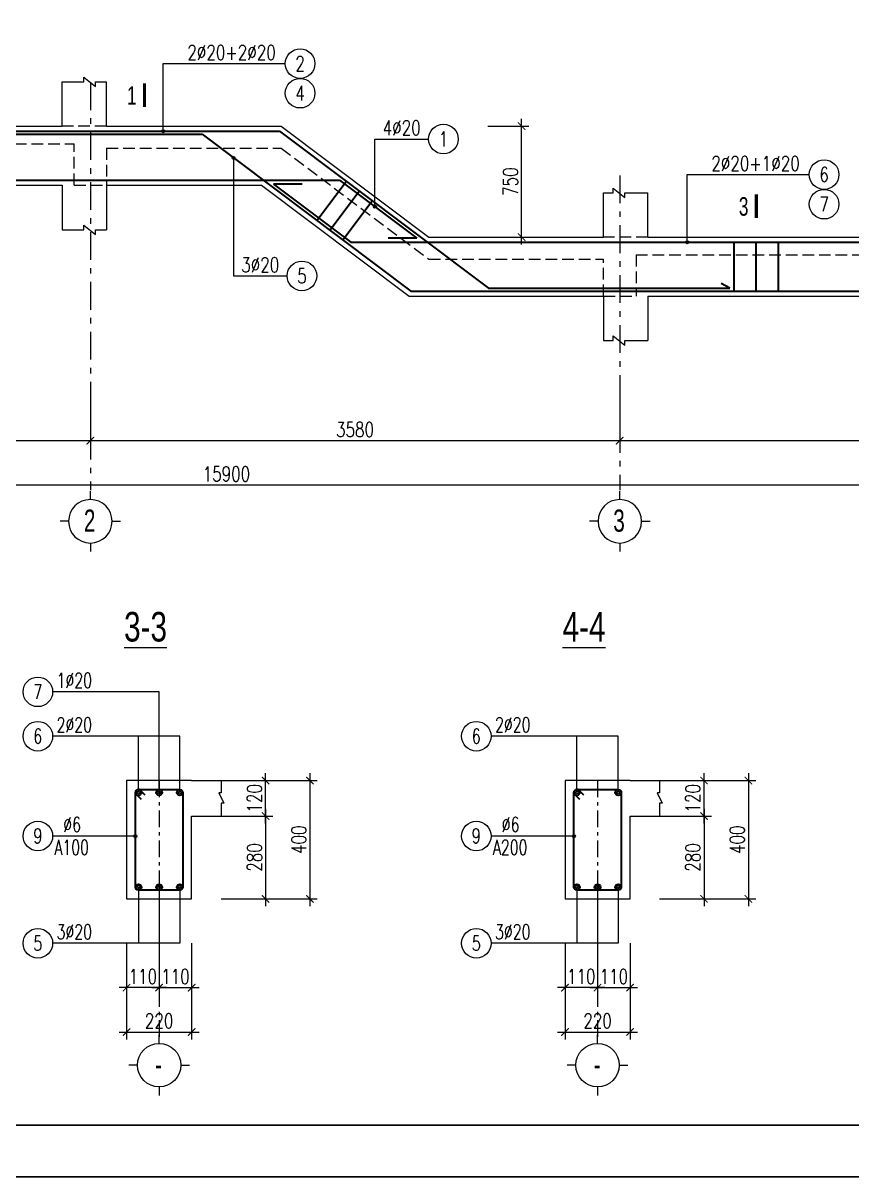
# Model space of a CAD drawing. Extents: x -2098986 to 943, y -1296280 to 73591.
# Drawn here: x -1778077 to -1766867, y -1214460 to -1198857 of the extents above; entities that cross this region are included whole.
import ezdxf
from ezdxf.enums import TextEntityAlignment as Align

# ---------------------------------------------------------------- set-up
doc = ezdxf.new("R2010")
doc.units = 0
doc.header["$LTSCALE"] = 150
doc.header["$PDMODE"] = 35
doc.linetypes.add('_An', pattern=[5, 3.5, -1.5])
doc.linetypes.add('_Tim', pattern=[9, 5, -1.5, 1, -1.5])
doc.layers.get('Defpoints').update_dxf_attribs({"lineweight": 18})
for name, color, linetype, lineweight in [('05.Text', 253, 'Continuous', 18), ('11.Khung bo', 32, 'Continuous', 50), ('12.Khung', 36, 'Continuous', 25), ('LS-DIM', 251, 'Continuous', 13), ('LS-TEXT', 60, 'Continuous', 20), ('LS-THAY', 7, 'Continuous', 20), ('LS-THEP', 3, 'Continuous', 35), ('LS-TRUC', 108, '_Tim', 9)]:
    doc.layers.add(name, color=color, linetype=linetype, lineweight=lineweight)
doc.layers.add('DIM', color=1, linetype='Continuous')
doc.layers.add('Tpl_Bound', color=1, linetype='Continuous', plot=False)
doc.styles.add('dim', font='vnsimli.shx', dxfattribs={"width": 0.75})
doc.styles.add('KCVN-LEADER', font='vnromadi.shx', dxfattribs={"width": 0.7, "height": 4})
doc.styles.add('LS.TEXT', font='vnromadi.shx', dxfattribs={"width": 0.7, "height": 4})
doc.styles.add('romans.shx', font='romans.shx', dxfattribs={"width": 0.75, "bigfont": 'vns.shx'})
doc.styles.add('vnsimpli', font='vnsimli.shx', dxfattribs={"width": 0.75})
doc.dimstyles.new('D25', dxfattribs={"dimscale": 0, "dimtxt": 200, "dimasz": 100, "dimexe": 100, "dimexo": 0, "dimgap": 50, "dimtad": 1, "dimdec": 0, "dimlfac": 0.25, "dimdsep": 46, "dimtxsty": 'vnsimpli', "dimblk1": 'ARCHTICK', "dimblk2": 'ARCHTICK', "dimsah": 1, "dimcen": 0, "dimdle": 100, "dimclrd": 256, "dimclre": 256, "dimclrt": 60, "dimadec": 0, "dimazin": 0, "dimtfac": 0.004, "dimtdec": 0, "dimtix": 1, "dimtmove": 2, "dimatfit": 3, "dimldrblk": 'ARCHTICK', "dimfxl": 1, "dimtolj": 1, "dimarcsym": 0})
doc.dimstyles.new('D50', dxfattribs={"dimtxt": 200, "dimasz": 100, "dimexe": 100, "dimexo": 0, "dimgap": 50, "dimtad": 1, "dimdec": 0, "dimlfac": 0.5, "dimzin": 0, "dimdsep": 46, "dimtxsty": 'vnsimpli', "dimblk1": 'ARCHTICK', "dimblk2": 'ARCHTICK', "dimsah": 1, "dimcen": 0, "dimdle": 100, "dimclrd": 256, "dimclre": 256, "dimclrt": 60, "dimadec": 0, "dimazin": 0, "dimtfac": 0.02, "dimtdec": 0, "dimtix": 1, "dimtmove": 2, "dimatfit": 3, "dimldrblk": 'ARCHTICK', "dimfxl": 100, "dimtolj": 1, "dimtzin": 0, "dimarcsym": 0})
doc.dimstyles.new('Ghi Chu', dxfattribs={"dimscale": 40, "dimtxt": 2.2, "dimasz": 1, "dimexe": 0.8, "dimexo": 0, "dimgap": 1, "dimtad": 1, "dimdec": 0, "dimzin": 0, "dimdsep": 46, "dimtxsty": 'dim', "dimblk1": 'ARCHTICK', "dimblk2": 'ARCHTICK', "dimsah": 1, "dimcen": -0.2, "dimdle": 0.8, "dimclrd": 256, "dimclre": 256, "dimclrt": 60, "dimadec": 0, "dimazin": 0, "dimtfac": 1, "dimtdec": 0, "dimtmove": 0, "dimatfit": 3, "dimldrblk": 'ARCHTICK', "dimfxl": 1, "dimtolj": 1, "dimtzin": 0, "dimarcsym": 0})
doc.dimstyles.new('LS.GHI CHU', dxfattribs={"dimtxt": 200, "dimasz": 120, "dimexe": 120, "dimexo": 120, "dimgap": 80, "dimtad": 1, "dimdec": 0, "dimzin": 0, "dimdsep": 46, "dimtxsty": 'romans.shx', "dimblk": 'ARCHTICK', "dimcen": 0.09, "dimdle": 120, "dimclrd": 256, "dimclre": 8, "dimclrt": 7, "dimadec": 0, "dimazin": 0, "dimtfac": 1, "dimtdec": 0, "dimtofl": 0, "dimtmove": 0, "dimatfit": 3, "dimldrblk": 'ARCHTICK', "dimfxl": 1, "dimtolj": 1, "dimtzin": 0, "dimarcsym": 0})

# ---------------------------------------------------------------- blocks, each defined once
blk = doc.blocks.new('_ArchTick')
at = {"layer": 'DIM', "color": 0, "const_width": 0.15}
blk.add_lwpolyline([(-0.5, -0.5), (0.5, 0.5)], dxfattribs=at)
blk = doc.blocks.new('*D1600')
at = {"layer": 'Defpoints', "color": 0, "transparency": 16777216}
for p in [(-1791227, -1203904), (-1759427, -1203904), (-1791227, -1205104)]:
    blk.add_point(p, dxfattribs=at)
at = {"layer": 'LS-DIM', "lineweight": -2, "transparency": 16777216}
for p, q in [((-1791227, -1203904), (-1791227, -1205204)), ((-1759427, -1203904), (-1759427, -1205204)), ((-1759327, -1205104), (-1791327, -1205104))]:
    blk.add_line(p, q, dxfattribs=at)
at = {"layer": 'LS-DIM', "lineweight": -2, "transparency": 16777216, "xscale": 100, "yscale": 100, "zscale": 100, "rotation": 180}
blk.add_blockref('_ArchTick', (-1791227, -1205104), dxfattribs=at)
at = {"layer": 'LS-DIM', "lineweight": -2, "transparency": 16777216, "xscale": 100, "yscale": 100, "zscale": 100}
blk.add_blockref('_ArchTick', (-1759427, -1205104), dxfattribs=at)
at = {"layer": 'LS-DIM', "color": 60, "transparency": 16777216, "insert": (-1775327, -1204954), "char_height": 200, "attachment_point": 5, "style": 'vnsimpli'}
blk.add_mtext('\\A1;15900', dxfattribs=at)
blk = doc.blocks.new('*D1601')
at = {"layer": 'Defpoints', "color": 0, "transparency": 16777216}
for p in [(-1777167, -1203904), (-1770007, -1203904), (-1777167, -1204504)]:
    blk.add_point(p, dxfattribs=at)
at = {"layer": 'LS-DIM', "lineweight": -2, "transparency": 16777216}
for p, q in [((-1777167, -1203904), (-1777167, -1204604)), ((-1770007, -1203904), (-1770007, -1204604)), ((-1769907, -1204504), (-1777267, -1204504))]:
    blk.add_line(p, q, dxfattribs=at)
at = {"layer": 'LS-DIM', "lineweight": -2, "transparency": 16777216, "xscale": 100, "yscale": 100, "zscale": 100, "rotation": 180}
blk.add_blockref('_ArchTick', (-1777167, -1204504), dxfattribs=at)
at = {"layer": 'LS-DIM', "lineweight": -2, "transparency": 16777216, "xscale": 100, "yscale": 100, "zscale": 100}
blk.add_blockref('_ArchTick', (-1770007, -1204504), dxfattribs=at)
at = {"layer": 'LS-DIM', "color": 60, "transparency": 16777216, "insert": (-1773587, -1204354), "char_height": 200, "attachment_point": 5, "style": 'vnsimpli'}
blk.add_mtext('\\A1;3580', dxfattribs=at)
blk = doc.blocks.new('*D1602')
at = {"layer": 'Defpoints', "color": 0, "transparency": 16777216}
for p in [(-1789207, -1203904), (-1777167, -1203904), (-1789207, -1204504)]:
    blk.add_point(p, dxfattribs=at)
at = {"layer": 'LS-DIM', "lineweight": -2, "transparency": 16777216}
for p, q in [((-1789207, -1203904), (-1789207, -1204604)), ((-1777167, -1203904), (-1777167, -1204604)), ((-1777067, -1204504), (-1789307, -1204504))]:
    blk.add_line(p, q, dxfattribs=at)
at = {"layer": 'LS-DIM', "lineweight": -2, "transparency": 16777216, "xscale": 100, "yscale": 100, "zscale": 100, "rotation": 180}
blk.add_blockref('_ArchTick', (-1789207, -1204504), dxfattribs=at)
at = {"layer": 'LS-DIM', "lineweight": -2, "transparency": 16777216, "xscale": 100, "yscale": 100, "zscale": 100}
blk.add_blockref('_ArchTick', (-1777167, -1204504), dxfattribs=at)
at = {"layer": 'LS-DIM', "color": 60, "transparency": 16777216, "insert": (-1783187, -1204354), "char_height": 200, "attachment_point": 5, "style": 'vnsimpli'}
blk.add_mtext('\\A1;6020', dxfattribs=at)
blk = doc.blocks.new('*D1604')
at = {"layer": 'Defpoints', "color": 0, "transparency": 16777216}
for p in [(-1770007, -1203904), (-1759647, -1203904), (-1770007, -1204504)]:
    blk.add_point(p, dxfattribs=at)
at = {"layer": 'LS-DIM', "lineweight": -2, "transparency": 16777216}
for p, q in [((-1770007, -1203904), (-1770007, -1204604)), ((-1759647, -1203904), (-1759647, -1204604)), ((-1759547, -1204504), (-1770107, -1204504))]:
    blk.add_line(p, q, dxfattribs=at)
at = {"layer": 'LS-DIM', "lineweight": -2, "transparency": 16777216, "xscale": 100, "yscale": 100, "zscale": 100, "rotation": 180}
blk.add_blockref('_ArchTick', (-1770007, -1204504), dxfattribs=at)
at = {"layer": 'LS-DIM', "lineweight": -2, "transparency": 16777216, "xscale": 100, "yscale": 100, "zscale": 100}
blk.add_blockref('_ArchTick', (-1759647, -1204504), dxfattribs=at)
at = {"layer": 'LS-DIM', "color": 60, "transparency": 16777216, "insert": (-1764827, -1204354), "char_height": 200, "attachment_point": 5, "style": 'vnsimpli'}
blk.add_mtext('\\A1;5180', dxfattribs=at)
blk = doc.blocks.new('A$C0F04115F')
at = {"layer": 'LS-THAY'}
for p, q in [((-380, 380), (-380, 530)), ((-760, 0), (-910, 0)), ((0, 0), (150, 0)), ((-380, -380), (-380, -530))]:
    blk.add_line(p, q, dxfattribs=at)
blk.add_circle((-380, 0), 380, dxfattribs=at)
blk = doc.blocks.new('*D1599')
at = {"layer": 'Defpoints', "color": 0, "transparency": 16777216}
for p in [(-1771792, -1200250), (-1771335, -1200250), (-1771792, -1201751)]:
    blk.add_point(p, dxfattribs=at)
at = {"layer": 'LS-DIM', "lineweight": -2, "transparency": 16777216}
for p, q in [((-1771792, -1200250), (-1771235, -1200250)), ((-1771335, -1201851), (-1771335, -1200150)), ((-1771792, -1201751), (-1771235, -1201751))]:
    blk.add_line(p, q, dxfattribs=at)
at = {"layer": 'LS-DIM', "lineweight": -2, "transparency": 16777216, "xscale": 100, "yscale": 100, "zscale": 100}
for p, rotation in [((-1771335, -1200250), 90), ((-1771335, -1201751), 270)]:
    blk.add_blockref('_ArchTick', p, dxfattribs=dict(at, rotation=rotation))
at = {"layer": 'LS-DIM', "color": 60, "transparency": 16777216, "insert": (-1771485, -1201001), "char_height": 200, "attachment_point": 5, "rotation": 90, "style": 'vnsimpli'}
blk.add_mtext('\\A1;750', dxfattribs=at)
blk = doc.blocks.new('moc1')
at = {"layer": 'LS-THEP'}
for p, q in [((-25, 0), (-25, -10.4)), ((10.4, 25), (0, 25)), ((57.9, -22.5), (10.4, 25)), ((-25, -10.4), (22.5, -57.9))]:
    blk.add_line(p, q, dxfattribs=at)
blk.add_arc((0, 0), 25, 90, 180, dxfattribs=at)
blk = doc.blocks.new('cotthep')
at = {"layer": 'LS-THAY'}
blk.add_circle((-250, 0), 250, dxfattribs=at)
at = {"layer": 'LS-TEXT', "style": 'vnsimpli', "width": 0.75}
for tag, p in [('24`25', (446, 69)), ('10', (-250, -123)), ('A200', (440, -316))]:
    blk.add_attdef(tag, text='', height=250, dxfattribs=at).set_placement(p, align=Align.CENTER)
blk = doc.blocks.new('*D1651')
at = {"layer": 'Defpoints', "color": 0, "transparency": 16777216}
for p in [(-1776677, -1211300), (-1775797, -1211300), (-1775797, -1212500)]:
    blk.add_point(p, dxfattribs=at)
at = {"layer": 'LS-DIM', "lineweight": -2, "transparency": 16777216}
for p, q in [((-1776677, -1211300), (-1776677, -1212600)), ((-1775797, -1211300), (-1775797, -1212600)), ((-1776777, -1212500), (-1775697, -1212500))]:
    blk.add_line(p, q, dxfattribs=at)
at = {"layer": 'LS-DIM', "lineweight": -2, "transparency": 16777216, "xscale": 100, "yscale": 100, "zscale": 100, "rotation": 180}
blk.add_blockref('_ArchTick', (-1776677, -1212500), dxfattribs=at)
at = {"layer": 'LS-DIM', "lineweight": -2, "transparency": 16777216, "xscale": 100, "yscale": 100, "zscale": 100}
blk.add_blockref('_ArchTick', (-1775797, -1212500), dxfattribs=at)
at = {"layer": 'LS-DIM', "color": 60, "transparency": 16777216, "insert": (-1776237, -1212350), "char_height": 200, "attachment_point": 5, "style": 'vnsimpli'}
blk.add_mtext('\\A1;220', dxfattribs=at)
blk = doc.blocks.new('*D1652')
at = {"layer": 'Defpoints', "color": 0, "transparency": 16777216}
for p in [(-1775397, -1209580), (-1775397, -1210700), (-1774797, -1210700)]:
    blk.add_point(p, dxfattribs=at)
at = {"layer": 'LS-DIM', "lineweight": -2, "transparency": 16777216}
for p, q in [((-1774797, -1209480), (-1774797, -1210800)), ((-1775397, -1209580), (-1774697, -1209580)), ((-1775397, -1210700), (-1774697, -1210700))]:
    blk.add_line(p, q, dxfattribs=at)
at = {"layer": 'LS-DIM', "lineweight": -2, "transparency": 16777216, "xscale": 100, "yscale": 100, "zscale": 100}
for p, rotation in [((-1774797, -1209580), 90), ((-1774797, -1210700), 270)]:
    blk.add_blockref('_ArchTick', p, dxfattribs=dict(at, rotation=rotation))
at = {"layer": 'LS-DIM', "color": 60, "transparency": 16777216, "insert": (-1774947, -1210140), "char_height": 200, "attachment_point": 5, "rotation": 90, "style": 'vnsimpli'}
blk.add_mtext('\\A1;280', dxfattribs=at)
blk = doc.blocks.new('*D1630')
at = {"layer": 'Defpoints', "color": 0, "transparency": 16777216}
for p in [(-1776237, -1211300), (-1775797, -1211300), (-1775797, -1211900)]:
    blk.add_point(p, dxfattribs=at)
at = {"layer": 'LS-DIM', "lineweight": -2, "transparency": 16777216}
for p, q in [((-1776237, -1211300), (-1776237, -1212000)), ((-1775797, -1211300), (-1775797, -1212000)), ((-1776337, -1211900), (-1775697, -1211900))]:
    blk.add_line(p, q, dxfattribs=at)
at = {"layer": 'LS-DIM', "lineweight": -2, "transparency": 16777216, "xscale": 100, "yscale": 100, "zscale": 100, "rotation": 180}
blk.add_blockref('_ArchTick', (-1776237, -1211900), dxfattribs=at)
at = {"layer": 'LS-DIM', "lineweight": -2, "transparency": 16777216, "xscale": 100, "yscale": 100, "zscale": 100}
blk.add_blockref('_ArchTick', (-1775797, -1211900), dxfattribs=at)
at = {"layer": 'LS-DIM', "color": 60, "transparency": 16777216, "insert": (-1776017, -1211750), "char_height": 200, "attachment_point": 5, "style": 'vnsimpli'}
blk.add_mtext('\\A1;110', dxfattribs=at)
blk = doc.blocks.new('*D1631')
at = {"layer": 'Defpoints', "color": 0, "transparency": 16777216}
for p in [(-1776677, -1211300), (-1776237, -1211300), (-1776677, -1211900)]:
    blk.add_point(p, dxfattribs=at)
at = {"layer": 'LS-DIM', "lineweight": -2, "transparency": 16777216}
for p, q in [((-1776677, -1211300), (-1776677, -1212000)), ((-1776237, -1211300), (-1776237, -1212000)), ((-1776137, -1211900), (-1776777, -1211900))]:
    blk.add_line(p, q, dxfattribs=at)
at = {"layer": 'LS-DIM', "lineweight": -2, "transparency": 16777216, "xscale": 100, "yscale": 100, "zscale": 100, "rotation": 180}
blk.add_blockref('_ArchTick', (-1776677, -1211900), dxfattribs=at)
at = {"layer": 'LS-DIM', "lineweight": -2, "transparency": 16777216, "xscale": 100, "yscale": 100, "zscale": 100}
blk.add_blockref('_ArchTick', (-1776237, -1211900), dxfattribs=at)
at = {"layer": 'LS-DIM', "color": 60, "transparency": 16777216, "insert": (-1776457, -1211750), "char_height": 200, "attachment_point": 5, "style": 'vnsimpli'}
blk.add_mtext('\\A1;110', dxfattribs=at)
blk = doc.blocks.new('*D1632')
at = {"layer": 'Defpoints', "color": 0, "transparency": 16777216}
for p in [(-1775397, -1209100), (-1774797, -1209100), (-1775397, -1209580)]:
    blk.add_point(p, dxfattribs=at)
at = {"layer": 'LS-DIM', "lineweight": -2, "transparency": 16777216}
for p, q in [((-1774797, -1209680), (-1774797, -1209000)), ((-1775397, -1209100), (-1774697, -1209100)), ((-1775397, -1209580), (-1774697, -1209580))]:
    blk.add_line(p, q, dxfattribs=at)
at = {"layer": 'LS-DIM', "lineweight": -2, "transparency": 16777216, "xscale": 100, "yscale": 100, "zscale": 100}
for p, rotation in [((-1774797, -1209100), 90), ((-1774797, -1209580), 270)]:
    blk.add_blockref('_ArchTick', p, dxfattribs=dict(at, rotation=rotation))
at = {"layer": 'LS-DIM', "color": 60, "transparency": 16777216, "insert": (-1774947, -1209340), "char_height": 200, "attachment_point": 5, "rotation": 90, "style": 'vnsimpli'}
blk.add_mtext('\\A1;120', dxfattribs=at)
blk = doc.blocks.new('*D1633')
at = {"layer": 'Defpoints', "color": 0, "transparency": 16777216}
for p in [(-1775397, -1209100), (-1775397, -1210700), (-1774197, -1210700)]:
    blk.add_point(p, dxfattribs=at)
at = {"layer": 'LS-DIM', "lineweight": -2, "transparency": 16777216}
for p, q in [((-1774197, -1209000), (-1774197, -1210800)), ((-1775397, -1209100), (-1774097, -1209100)), ((-1775397, -1210700), (-1774097, -1210700))]:
    blk.add_line(p, q, dxfattribs=at)
at = {"layer": 'LS-DIM', "lineweight": -2, "transparency": 16777216, "xscale": 100, "yscale": 100, "zscale": 100}
for p, rotation in [((-1774197, -1209100), 90), ((-1774197, -1210700), 270)]:
    blk.add_blockref('_ArchTick', p, dxfattribs=dict(at, rotation=rotation))
at = {"layer": 'LS-DIM', "color": 60, "transparency": 16777216, "insert": (-1774347, -1209900), "char_height": 200, "attachment_point": 5, "rotation": 90, "style": 'vnsimpli'}
blk.add_mtext('\\A1;400', dxfattribs=at)
blk = doc.blocks.new('*D1634')
at = {"layer": 'Defpoints', "color": 0, "transparency": 16777216}
for p in [(-1770747, -1211300), (-1769867, -1211300), (-1769867, -1212500)]:
    blk.add_point(p, dxfattribs=at)
at = {"layer": 'LS-DIM', "lineweight": -2, "transparency": 16777216}
for p, q in [((-1770747, -1211300), (-1770747, -1212600)), ((-1769867, -1211300), (-1769867, -1212600)), ((-1770847, -1212500), (-1769767, -1212500))]:
    blk.add_line(p, q, dxfattribs=at)
at = {"layer": 'LS-DIM', "lineweight": -2, "transparency": 16777216, "xscale": 100, "yscale": 100, "zscale": 100, "rotation": 180}
blk.add_blockref('_ArchTick', (-1770747, -1212500), dxfattribs=at)
at = {"layer": 'LS-DIM', "lineweight": -2, "transparency": 16777216, "xscale": 100, "yscale": 100, "zscale": 100}
blk.add_blockref('_ArchTick', (-1769867, -1212500), dxfattribs=at)
at = {"layer": 'LS-DIM', "color": 60, "transparency": 16777216, "insert": (-1770307, -1212350), "char_height": 200, "attachment_point": 5, "style": 'vnsimpli'}
blk.add_mtext('\\A1;220', dxfattribs=at)
blk = doc.blocks.new('*D1635')
at = {"layer": 'Defpoints', "color": 0, "transparency": 16777216}
for p in [(-1769467, -1209580), (-1769467, -1210700), (-1768867, -1210700)]:
    blk.add_point(p, dxfattribs=at)
at = {"layer": 'LS-DIM', "lineweight": -2, "transparency": 16777216}
for p, q in [((-1768867, -1209480), (-1768867, -1210800)), ((-1769467, -1209580), (-1768767, -1209580)), ((-1769467, -1210700), (-1768767, -1210700))]:
    blk.add_line(p, q, dxfattribs=at)
at = {"layer": 'LS-DIM', "lineweight": -2, "transparency": 16777216, "xscale": 100, "yscale": 100, "zscale": 100}
for p, rotation in [((-1768867, -1209580), 90), ((-1768867, -1210700), 270)]:
    blk.add_blockref('_ArchTick', p, dxfattribs=dict(at, rotation=rotation))
at = {"layer": 'LS-DIM', "color": 60, "transparency": 16777216, "insert": (-1769017, -1210140), "char_height": 200, "attachment_point": 5, "rotation": 90, "style": 'vnsimpli'}
blk.add_mtext('\\A1;280', dxfattribs=at)
blk = doc.blocks.new('*D1636')
at = {"layer": 'Defpoints', "color": 0, "transparency": 16777216}
for p in [(-1770307, -1211300), (-1769867, -1211300), (-1769867, -1211900)]:
    blk.add_point(p, dxfattribs=at)
at = {"layer": 'LS-DIM', "lineweight": -2, "transparency": 16777216}
for p, q in [((-1770307, -1211300), (-1770307, -1212000)), ((-1769867, -1211300), (-1769867, -1212000)), ((-1770407, -1211900), (-1769767, -1211900))]:
    blk.add_line(p, q, dxfattribs=at)
at = {"layer": 'LS-DIM', "lineweight": -2, "transparency": 16777216, "xscale": 100, "yscale": 100, "zscale": 100, "rotation": 180}
blk.add_blockref('_ArchTick', (-1770307, -1211900), dxfattribs=at)
at = {"layer": 'LS-DIM', "lineweight": -2, "transparency": 16777216, "xscale": 100, "yscale": 100, "zscale": 100}
blk.add_blockref('_ArchTick', (-1769867, -1211900), dxfattribs=at)
at = {"layer": 'LS-DIM', "color": 60, "transparency": 16777216, "insert": (-1770087, -1211750), "char_height": 200, "attachment_point": 5, "style": 'vnsimpli'}
blk.add_mtext('\\A1;110', dxfattribs=at)
blk = doc.blocks.new('*D1637')
at = {"layer": 'Defpoints', "color": 0, "transparency": 16777216}
for p in [(-1770747, -1211300), (-1770307, -1211300), (-1770747, -1211900)]:
    blk.add_point(p, dxfattribs=at)
at = {"layer": 'LS-DIM', "lineweight": -2, "transparency": 16777216}
for p, q in [((-1770747, -1211300), (-1770747, -1212000)), ((-1770307, -1211300), (-1770307, -1212000)), ((-1770207, -1211900), (-1770847, -1211900))]:
    blk.add_line(p, q, dxfattribs=at)
at = {"layer": 'LS-DIM', "lineweight": -2, "transparency": 16777216, "xscale": 100, "yscale": 100, "zscale": 100, "rotation": 180}
blk.add_blockref('_ArchTick', (-1770747, -1211900), dxfattribs=at)
at = {"layer": 'LS-DIM', "lineweight": -2, "transparency": 16777216, "xscale": 100, "yscale": 100, "zscale": 100}
blk.add_blockref('_ArchTick', (-1770307, -1211900), dxfattribs=at)
at = {"layer": 'LS-DIM', "color": 60, "transparency": 16777216, "insert": (-1770527, -1211750), "char_height": 200, "attachment_point": 5, "style": 'vnsimpli'}
blk.add_mtext('\\A1;110', dxfattribs=at)
blk = doc.blocks.new('*D1638')
at = {"layer": 'Defpoints', "color": 0, "transparency": 16777216}
for p in [(-1769467, -1209100), (-1768867, -1209100), (-1769467, -1209580)]:
    blk.add_point(p, dxfattribs=at)
at = {"layer": 'LS-DIM', "lineweight": -2, "transparency": 16777216}
for p, q in [((-1768867, -1209680), (-1768867, -1209000)), ((-1769467, -1209100), (-1768767, -1209100)), ((-1769467, -1209580), (-1768767, -1209580))]:
    blk.add_line(p, q, dxfattribs=at)
at = {"layer": 'LS-DIM', "lineweight": -2, "transparency": 16777216, "xscale": 100, "yscale": 100, "zscale": 100}
for p, rotation in [((-1768867, -1209100), 90), ((-1768867, -1209580), 270)]:
    blk.add_blockref('_ArchTick', p, dxfattribs=dict(at, rotation=rotation))
at = {"layer": 'LS-DIM', "color": 60, "transparency": 16777216, "insert": (-1769017, -1209340), "char_height": 200, "attachment_point": 5, "rotation": 90, "style": 'vnsimpli'}
blk.add_mtext('\\A1;120', dxfattribs=at)
blk = doc.blocks.new('*D1629')
at = {"layer": 'Defpoints', "color": 0, "transparency": 16777216}
for p in [(-1769467, -1209100), (-1769467, -1210700), (-1768267, -1210700)]:
    blk.add_point(p, dxfattribs=at)
at = {"layer": 'LS-DIM', "lineweight": -2, "transparency": 16777216}
for p, q in [((-1768267, -1209000), (-1768267, -1210800)), ((-1769467, -1209100), (-1768167, -1209100)), ((-1769467, -1210700), (-1768167, -1210700))]:
    blk.add_line(p, q, dxfattribs=at)
at = {"layer": 'LS-DIM', "lineweight": -2, "transparency": 16777216, "xscale": 100, "yscale": 100, "zscale": 100}
for p, rotation in [((-1768267, -1209100), 90), ((-1768267, -1210700), 270)]:
    blk.add_blockref('_ArchTick', p, dxfattribs=dict(at, rotation=rotation))
at = {"layer": 'LS-DIM', "color": 60, "transparency": 16777216, "insert": (-1768417, -1209900), "char_height": 200, "attachment_point": 5, "rotation": 90, "style": 'vnsimpli'}
blk.add_mtext('\\A1;400', dxfattribs=at)
blk = doc.blocks.new('100')
at = {"layer": '11.Khung bo', "const_width": 26.7}
blk.add_lwpolyline([(1860913, -945240), (1860913, -916940), (1896063, -916940), (1896063, -945240)], close=True, dxfattribs=at)
blk.add_lwpolyline([(1860913, -945240), (1860913, -916940), (1896063, -916940), (1896063, -945240)], close=True, dxfattribs=at)
blk.add_lwpolyline([(1860913, -945240), (1860913, -916940), (1896063, -916940), (1896063, -945240)], close=True, dxfattribs=at)
at = {"layer": '12.Khung'}
blk.add_lwpolyline([(1901579, -945940), (1901579, -916240), (1859580, -916240), (1859580, -945940)], close=True, dxfattribs=at)
blk.add_lwpolyline([(1901579, -945940), (1901579, -916240), (1859580, -916240), (1859580, -945940)], close=True, dxfattribs=at)
blk.add_lwpolyline([(1901579, -945940), (1901579, -916240), (1859580, -916240), (1859580, -945940)], close=True, dxfattribs=at)

msp = doc.modelspace()

# ---------------------------------------------------------------- linework, layer by layer
at = {"layer": 'LS-DIM', "linetype": '_An', "ltscale": 0.3}
for p, q in [((-1788986.9, -1200490.2), (-1777386.9, -1200490.2)), ((-1777386.9, -1201050.2), (-1777386.9, -1200490.2)), ((-1776946.9, -1200550.2), (-1776946.9, -1201050.2)), ((-1776946.9, -1200550.2), (-1774586.9, -1200550.2)), ((-1774586.9, -1200550.2), (-1772586.9, -1202050.9)), ((-1769786.9, -1201990.9), (-1759866.9, -1201990.9)), ((-1769786.9, -1201990.9), (-1769786.9, -1202550.9)), ((-1772586.9, -1202050.9), (-1770226.9, -1202050.9)), ((-1770226.9, -1202550.9), (-1770226.9, -1202050.9))]:
    msp.add_line(p, q, dxfattribs=at)
at = {"layer": 'LS-DIM'}
for points in [[(-1777546.9, -1199650.2), (-1777254.7, -1199650.2), (-1777254.7, -1199587.2), (-1777097, -1199713.3), (-1777097, -1199650.2), (-1776946.9, -1199650.2)], [(-1770226.9, -1201150.9), (-1770094.7, -1201150.9), (-1770094.7, -1201087.9), (-1769937, -1201214.1), (-1769937, -1201150.9), (-1769626.9, -1201150.9)], [(-1777546.9, -1201650.6), (-1777254.7, -1201650.6), (-1777254.7, -1201587.6), (-1777097, -1201713.8), (-1777097, -1201650.6), (-1776946.9, -1201650.6)], [(-1770226.9, -1203151.3), (-1770094.7, -1203151.3), (-1770094.7, -1203088.4), (-1769937, -1203214.5), (-1769937, -1203151.3), (-1769626.9, -1203151.3)]]:
    msp.add_lwpolyline(points, dxfattribs=at)
at = {"layer": 'LS-DIM', "linetype": '_An', "ltscale": 0.3}
for points in [[(-1776946.9, -1200250.2), (-1777546.9, -1200250.2)], [(-1777386.9, -1201050.2), (-1776946.9, -1201050.2)], [(-1769626.9, -1201750.9), (-1770226.9, -1201750.9)], [(-1770226.9, -1202550.9), (-1769786.9, -1202550.9)]]:
    msp.add_lwpolyline(points, dxfattribs=at)
at = {"layer": 'LS-DIM', "ltscale": 120}
for points in [[(-1775397.7, -1209100.3), (-1775397.7, -1209266.1), (-1775429.2, -1209266.1), (-1775363.1, -1209405.6), (-1775397.7, -1209405.6), (-1775397.7, -1209580.3)], [(-1769467.7, -1209100.3), (-1769467.7, -1209266.1), (-1769499.2, -1209266.1), (-1769433.1, -1209405.6), (-1769467.7, -1209405.6), (-1769467.7, -1209580.3)]]:
    msp.add_lwpolyline(points, dxfattribs=at)
at = {"layer": 'LS-TEXT', "const_width": 42.9}
for points in [[(-1776433.4, -1199671.7), (-1776433.4, -1199994.1)], [(-1768159.3, -1201172.4), (-1768159.3, -1201494.9)]]:
    msp.add_lwpolyline(points, dxfattribs=at)
at = {"layer": 'LS-THAY'}
for p, q in [((-1777546.9, -1200250.2), (-1777546.9, -1199650.2)), ((-1776946.9, -1200250.2), (-1776946.9, -1199650.2)), ((-1788826.9, -1200250.2), (-1777546.9, -1200250.2)), ((-1776946.9, -1200250.2), (-1774586.9, -1200250.2)), ((-1774586.9, -1200250.2), (-1772586.9, -1201750.9)), ((-1788826.9, -1201050.2), (-1777546.9, -1201050.2)), ((-1777546.9, -1201050.2), (-1777546.9, -1201650.6)), ((-1776946.9, -1201050.2), (-1774853.6, -1201050.2)), ((-1776946.9, -1201050.2), (-1776946.9, -1201650.6)), ((-1774853.6, -1201050.2), (-1772853.6, -1202550.9)), ((-1770226.9, -1201750.9), (-1770226.9, -1201150.9)), ((-1769626.9, -1201750.9), (-1769626.9, -1201150.9)), ((-1772586.9, -1201750.9), (-1770226.9, -1201750.9)), ((-1769626.9, -1201750.9), (-1759866.9, -1201750.9)), ((-1772853.6, -1202550.9), (-1770226.9, -1202550.9)), ((-1770226.9, -1202550.9), (-1770226.9, -1203151.3)), ((-1769626.9, -1202550.9), (-1759866.9, -1202550.9)), ((-1769626.9, -1202550.9), (-1769626.9, -1203151.3)), ((-1775796.7, -1209100.3), (-1776676.7, -1209100.3)), ((-1776676.7, -1209100.3), (-1776676.7, -1210700.3)), ((-1775796.7, -1209100.3), (-1775397.7, -1209100.3)), ((-1769866.7, -1209100.3), (-1770746.7, -1209100.3)), ((-1770746.7, -1209100.3), (-1770746.7, -1210700.3)), ((-1769866.7, -1209100.3), (-1769467.7, -1209100.3)), ((-1775796.7, -1210700.3), (-1775796.7, -1209580.3)), ((-1775796.7, -1209580.3), (-1775397.7, -1209580.3)), ((-1769866.7, -1210700.3), (-1769866.7, -1209580.3)), ((-1769866.7, -1209580.3), (-1769467.7, -1209580.3)), ((-1776676.7, -1210700.3), (-1775796.7, -1210700.3)), ((-1770746.7, -1210700.3), (-1769866.7, -1210700.3))]:
    msp.add_line(p, q, dxfattribs=at)
for centre in [(-1774330.1, -1199405.3), (-1774330.1, -1199805.3), (-1772391.7, -1200425.4), (-1767243.1, -1200906), (-1767243.1, -1201306), (-1774304.9, -1202275.5)]:
    msp.add_circle(centre, 200, dxfattribs=at)
at = {"layer": 'LS-THEP'}
for p, q in [((-1791105.9, -1200320.2), (-1774610.2, -1200320.2)), ((-1778596.7, -1200360.2), (-1775656.5, -1200360.2)), ((-1775656.5, -1200360.2), (-1772830.3, -1202480.9)), ((-1774610.2, -1200320.2), (-1771783.9, -1202440.9)), ((-1791105.9, -1200981.2), (-1773795.9, -1200981.2)), ((-1774690.7, -1201034.9), (-1773643.2, -1201820.9)), ((-1774304.2, -1201034.9), (-1774690.7, -1201034.9)), ((-1774102.5, -1201526.3), (-1773706.4, -1200998.4)), ((-1773795.9, -1200981.2), (-1772750.2, -1201765.8)), ((-1773927, -1201657.9), (-1773530.9, -1201130)), ((-1773751.6, -1201789.6), (-1773355.4, -1201261.7)), ((-1773643.2, -1201820.9), (-1759529.9, -1201820.9)), ((-1772750.2, -1201765.8), (-1773136.7, -1201765.8)), ((-1768464.3, -1201820.9), (-1768464.3, -1202480.9)), ((-1768164.3, -1201820.9), (-1768164.3, -1202480.9)), ((-1767864.3, -1201820.9), (-1767864.3, -1202480.9)), ((-1772830.3, -1202480.9), (-1759529.9, -1202480.9)), ((-1771783.9, -1202440.9), (-1768519.9, -1202440.9)), ((-1768519.9, -1202440.9), (-1768636.1, -1202378.3))]:
    msp.add_line(p, q, dxfattribs=at)
for points in [[(-1776516.7, -1209220.3), (-1775956.7, -1209220.3, -0.4142136), (-1775916.7, -1209260.3), (-1775916.7, -1210540.3, -0.4142136), (-1775956.7, -1210580.3), (-1776516.7, -1210580.3, -0.4142136), (-1776556.7, -1210540.3), (-1776556.7, -1209260.3, -0.4142136)], [(-1770586.7, -1209220.3), (-1770026.7, -1209220.3, -0.4142136), (-1769986.7, -1209260.3), (-1769986.7, -1210540.3, -0.4142136), (-1770026.7, -1210580.3), (-1770586.7, -1210580.3, -0.4142136), (-1770626.7, -1210540.3), (-1770626.7, -1209260.3, -0.4142136)]]:
    msp.add_lwpolyline(points, format="xyb", close=True, dxfattribs=at)
for centre in [(-1776516.7, -1209260.3), (-1776236.7, -1209260.3), (-1775956.7, -1209260.3), (-1770586.7, -1209260.3), (-1770026.7, -1209260.3), (-1776516.7, -1210540.3), (-1776236.7, -1210540.3), (-1775956.7, -1210540.3), (-1770586.7, -1210540.3), (-1770306.7, -1210540.3), (-1770026.7, -1210540.3)]:
    msp.add_circle(centre, 40, dxfattribs=at)
at = {"layer": 'LS-TRUC', "ltscale": 0.5}
for p, q in [((-1777166.9, -1199657.5), (-1777166.9, -1205173.4)), ((-1770006.9, -1200916.2), (-1770006.9, -1205173.4))]:
    msp.add_line(p, q, dxfattribs=at)
at = {"layer": 'LS-TRUC', "ltscale": 0.3}
for p, q in [((-1776236.7, -1209100.3), (-1776236.7, -1212596)), ((-1770306.7, -1209100.3), (-1770306.7, -1212596))]:
    msp.add_line(p, q, dxfattribs=at)
at = {"layer": 'Tpl_Bound', "color": 1}
msp.add_lwpolyline([(-1794240.1, -1214459.5), (-1794240.1, -1184759.5), (-1752240.1, -1184759.5), (-1752240.1, -1214459.5)], close=True, dxfattribs=at)

# ---------------------------------------------------------------- block references
at = {"layer": '05.Text', "xscale": 1.000009185772931, "yscale": 1.000009185772931, "zscale": 1.000009185772931}
msp.add_blockref('100', (-3653836.8, -268511), dxfattribs=at)
at = {"layer": 'LS-DIM'}
ref = msp.add_blockref('cotthep', (-1777676.7, -1207900.3), dxfattribs=dict(at, xscale=0.8000000000465661, yscale=0.8000000000465661, zscale=0.8000000000465661))
ref.add_attrib('10', '7', dxfattribs={"layer": 'LS-TEXT', "height": 200, "style": 'vnsimpli', "width": 0.7}).set_placement((-1777876.7, -1207998.9), align=Align.CENTER)
ref.add_attrib('24`25', '1`20', dxfattribs={"layer": 'LS-TEXT', "height": 200, "style": 'vnsimpli', "width": 0.7}).set_placement((-1777383.7, -1207844.9), align=Align.CENTER)
ref = msp.add_blockref('cotthep', (-1777676.7, -1208500.3), dxfattribs=dict(at, xscale=0.8000000000465661, yscale=0.8000000000465661, zscale=0.8000000000465661))
ref.add_attrib('10', '6', dxfattribs={"layer": 'LS-TEXT', "height": 200, "style": 'vnsimpli', "width": 0.7}).set_placement((-1777876.7, -1208598.9), align=Align.CENTER)
ref.add_attrib('24`25', '2`20', dxfattribs={"layer": 'LS-TEXT', "height": 200, "style": 'vnsimpli', "width": 0.7}).set_placement((-1777383.7, -1208444.9), align=Align.CENTER)
ref = msp.add_blockref('cotthep', (-1771746.7, -1208500.3), dxfattribs=dict(at, xscale=0.8000000000465661, yscale=0.8000000000465661, zscale=0.8000000000465661))
ref.add_attrib('10', '6', dxfattribs={"layer": 'LS-TEXT', "height": 200, "style": 'vnsimpli', "width": 0.7}).set_placement((-1771946.7, -1208598.9), align=Align.CENTER)
ref.add_attrib('24`25', '2`20', dxfattribs={"layer": 'LS-TEXT', "height": 200, "style": 'vnsimpli', "width": 0.7}).set_placement((-1771453.7, -1208444.9), align=Align.CENTER)
at = {"layer": 'LS-DIM', "xscale": 1.599999999860302, "yscale": 1.599999999860302, "zscale": 1.599999999860302}
for p in [(-1776516.7, -1209260.3), (-1770586.7, -1209260.3)]:
    msp.add_blockref('moc1', p, dxfattribs=at)
at = {"layer": 'LS-DIM'}
ref = msp.add_blockref('cotthep', (-1777676.7, -1209850.3), dxfattribs=dict(at, xscale=0.8000000000465661, yscale=0.8000000000465661, zscale=0.8000000000465661))
ref.add_attrib('10', '9', dxfattribs={"layer": 'LS-TEXT', "height": 200, "style": 'vnsimpli', "width": 0.7}).set_placement((-1777876.7, -1209948.9), align=Align.CENTER)
ref.add_attrib('24`25', '%%c6', dxfattribs={"layer": 'LS-TEXT', "height": 200, "style": 'vnsimpli', "width": 0.7}).set_placement((-1777413.2, -1209794.9), align=Align.CENTER)
ref.add_attrib('A200', 'A100', dxfattribs={"layer": 'LS-TEXT', "height": 200, "style": 'vnsimpli', "width": 0.7}).set_placement((-1777419.4, -1210102.8), align=Align.CENTER)
ref = msp.add_blockref('cotthep', (-1771746.7, -1209850.3), dxfattribs=dict(at, xscale=0.8000000000465661, yscale=0.8000000000465661, zscale=0.8000000000465661))
ref.add_attrib('10', '9', dxfattribs={"layer": 'LS-TEXT', "height": 200, "style": 'vnsimpli', "width": 0.7}).set_placement((-1771946.7, -1209948.9), align=Align.CENTER)
ref.add_attrib('24`25', '%%c6', dxfattribs={"layer": 'LS-TEXT', "height": 200, "style": 'vnsimpli', "width": 0.7}).set_placement((-1771483.2, -1209794.9), align=Align.CENTER)
ref.add_attrib('A200', 'A200', dxfattribs={"layer": 'LS-TEXT', "height": 200, "style": 'vnsimpli', "width": 0.7}).set_placement((-1771489.4, -1210102.8), align=Align.CENTER)
ref = msp.add_blockref('cotthep', (-1777676.7, -1211300.3), dxfattribs=dict(at, xscale=0.8000000000465661, yscale=0.8000000000465661, zscale=0.8000000000465661))
ref.add_attrib('10', '5', dxfattribs={"layer": 'LS-TEXT', "height": 200, "style": 'vnsimpli', "width": 0.7}).set_placement((-1777876.7, -1211399), align=Align.CENTER)
ref.add_attrib('24`25', '3`20', dxfattribs={"layer": 'LS-TEXT', "height": 200, "style": 'vnsimpli', "width": 0.7}).set_placement((-1777383.7, -1211244.9), align=Align.CENTER)
ref = msp.add_blockref('cotthep', (-1771746.7, -1211300.3), dxfattribs=dict(at, xscale=0.8000000000465661, yscale=0.8000000000465661, zscale=0.8000000000465661))
ref.add_attrib('10', '5', dxfattribs={"layer": 'LS-TEXT', "height": 200, "style": 'vnsimpli', "width": 0.7}).set_placement((-1771946.7, -1211399), align=Align.CENTER)
ref.add_attrib('24`25', '3`20', dxfattribs={"layer": 'LS-TEXT', "height": 200, "style": 'vnsimpli', "width": 0.7}).set_placement((-1771453.7, -1211244.9), align=Align.CENTER)
at = {"layer": 'LS-THAY'}
for p, xscale, yscale, zscale in [((-1777460.7, -1205594.3), -0.7730448003858328, 0.7730447999201715, 0.7730448000000003), ((-1770300.7, -1205594.3), -0.7730448003858328, 0.7730447999201715, 0.7730448000000003), ((-1775942.8, -1212947.9), 0.7730448001530021, 0.7730448001530021, 0.7730448001530021), ((-1770012.8, -1212947.9), 0.7730448001530021, 0.7730448001530021, 0.7730448001530021)]:
    msp.add_blockref('A$C0F04115F', p, dxfattribs=dict(at, xscale=xscale, yscale=yscale, zscale=zscale))

# ---------------------------------------------------------------- texts
at = {"layer": 'LS-TEXT', "style": 'vnsimpli', "width": 0.75}
for s, p in [('2`20+2`20', (-1775256.7, -1199254.1)), ('4`20', (-1772955.8, -1200274.2)), ('2`20+1`20', (-1768169.7, -1200754.8))]:
    msp.add_text(s, height=200, dxfattribs=at).set_placement(p, align=Align.MIDDLE)
at = {"layer": 'LS-TEXT', "style": 'KCVN-LEADER', "width": 0.7}
for s, p in [('1', (-1776540.6, -1199960.7)), ('3', (-1768266.4, -1201461.4))]:
    msp.add_text(s, height=250, dxfattribs=at).set_placement(p, align=Align.RIGHT)
at = {"layer": 'LS-TEXT', "style": 'vnsimpli', "width": 0.75}
msp.add_text('3`20', height=200, rotation=360, dxfattribs=at).set_placement((-1774869, -1202126.7), align=Align.MIDDLE)
at = {"layer": 'LS-TEXT', "style": 'KCVN-LEADER', "width": 0.7}
for s, p in [('2', (-1777176.6, -1205585.2)), ('3', (-1770016.6, -1205585.2)), ('-', (-1776244, -1212938.8)), ('-', (-1770314, -1212938.8))]:
    msp.add_text(s, height=300, dxfattribs=at).set_placement(p, align=Align.MIDDLE_CENTER)
at = {"layer": 'LS-TEXT', "color": 60, "style": 'LS.TEXT', "width": 0.75}
for s, p in [('%%U3-3', (-1776710.3, -1207219.6)), ('%%U4-4', (-1770780.3, -1207219.6))]:
    msp.add_text(s, height=400, dxfattribs=at).set_placement(p)
at = {"layer": 'LS-TEXT', "style": 'vnsimpli', "width": 0.75}
for tag, p in [('2', (-1774330.1, -1199405.3)), ('4', (-1774330.1, -1199805.3)), ('1', (-1772391.7, -1200425.4)), ('6', (-1767243.1, -1200906)), ('7', (-1767243.1, -1201306))]:
    msp.add_attdef(tag, text='2', height=200, dxfattribs=at).set_placement(p, align=Align.MIDDLE)
msp.add_attdef('5', text='2', height=200, rotation=360, dxfattribs=at).set_placement((-1774304.9, -1202275.5), align=Align.MIDDLE)

# ---------------------------------------------------------------- dimensions: what is measured, and where the dimension line sits
at = {"layer": 'LS-DIM'}
for base, p1, p2, angle, picture, middle in [((-1771334.7, -1200250.2), (-1771791.7, -1201750.9), (-1771791.7, -1200250.2), 90, '*D1599', (-1771484.7, -1201000.5)), ((-1791226.9, -1205104.3), (-1759426.9, -1203904.3), (-1791226.9, -1203904.4), 180, '*D1600', (-1775326.9, -1204954.3)), ((-1789206.9, -1204504.3), (-1777166.9, -1203904.4), (-1789206.9, -1203904.4), 180, '*D1602', (-1783186.9, -1204354.3)), ((-1777166.9, -1204504.3), (-1770006.9, -1203904.4), (-1777166.9, -1203904.4), 180, '*D1601', (-1773586.9, -1204354.3)), ((-1770006.9, -1204504.3), (-1759646.9, -1203904.4), (-1770006.9, -1203904.4), 180, '*D1604', (-1764826.9, -1204354.3))]:
    dim = msp.add_linear_dim(base=base, p1=p1, p2=p2, angle=angle, dimstyle='D50', dxfattribs=at)
    dim.commit()
    dim.dimension.update_dxf_attribs({"geometry": picture, "text_midpoint": middle})
for base, p1, p2, override, picture, middle in [((-1774796.7, -1209100.3), (-1775396.7, -1209580.3), (-1775396.7, -1209100.3), {"dimscale": 1}, '*D1632', (-1774946.7, -1209340.3)), ((-1774196.7, -1210700.3), (-1775396.7, -1209100.3), (-1775396.7, -1210700.3), {"dimscale": 1}, '*D1633', (-1774346.7, -1209900.3)), ((-1768866.7, -1209100.3), (-1769466.7, -1209580.3), (-1769466.7, -1209100.3), {"dimscale": 1}, '*D1638', (-1769016.7, -1209340.3)), ((-1768266.7, -1210700.3), (-1769466.7, -1209100.3), (-1769466.7, -1210700.3), {"dimscale": 1}, '*D1629', (-1768416.7, -1209900.3)), ((-1774796.7, -1210700.3), (-1775396.7, -1209580.3), (-1775396.7, -1210700.3), {"dimscale": 1, "dimtxsty": 'vnsimpli', "dimtmove": 1}, '*D1652', (-1774946.7, -1210140.3)), ((-1768866.7, -1210700.3), (-1769466.7, -1209580.3), (-1769466.7, -1210700.3), {"dimscale": 1, "dimtxsty": 'vnsimpli', "dimtmove": 1}, '*D1635', (-1769016.7, -1210140.3))]:
    dim = msp.add_linear_dim(base=base, p1=p1, p2=p2, angle=90, dimstyle='D25', override=override, dxfattribs=at)
    dim.commit()
    dim.dimension.update_dxf_attribs({"geometry": picture, "text_midpoint": middle})
for base, p1, p2, picture, middle in [((-1775796.7, -1212500.3), (-1776676.7, -1211300.3), (-1775796.7, -1211300.3), '*D1651', (-1776236.7, -1212350.3)), ((-1776676.7, -1211900.3), (-1776236.7, -1211300.3), (-1776676.7, -1211300.3), '*D1631', (-1776456.7, -1211750.3)), ((-1775796.7, -1211900.3), (-1776236.7, -1211300.3), (-1775796.7, -1211300.3), '*D1630', (-1776016.7, -1211750.3)), ((-1769866.7, -1212500.3), (-1770746.7, -1211300.3), (-1769866.7, -1211300.3), '*D1634', (-1770306.7, -1212350.3)), ((-1770746.7, -1211900.3), (-1770306.7, -1211300.3), (-1770746.7, -1211300.3), '*D1637', (-1770526.7, -1211750.3)), ((-1769866.7, -1211900.3), (-1770306.7, -1211300.3), (-1769866.7, -1211300.3), '*D1636', (-1770086.7, -1211750.3))]:
    dim = msp.add_linear_dim(base=base, p1=p1, p2=p2, dimstyle='D25', override={"dimscale": 1, "dimtxsty": 'vnsimpli', "dimtmove": 1}, dxfattribs=at)
    dim.commit()
    dim.dimension.update_dxf_attribs({"geometry": picture, "text_midpoint": middle})

# ---------------------------------------------------------------- leaders
for points, dimstyle, override in [([(-1776181.3, -1200320.2), (-1776181.3, -1199405.3), (-1774530.1, -1199405.3)], 'Ghi Chu', {"dimscale": 50, "dimasz": 0.8, "dimtad": 0, "dimldrblk": 'Origin'}), ([(-1773317.3, -1201340.3), (-1773317.3, -1200425.4), (-1772591.7, -1200425.4)], 'Ghi Chu', {"dimscale": 50, "dimasz": 0.8, "dimtad": 0, "dimldrblk": 'Origin'}), ([(-1775230.5, -1200679.9), (-1775230.5, -1202275.5), (-1774504.9, -1202275.5)], 'Ghi Chu', {"dimscale": 50, "dimasz": 0.8, "dimtad": 0, "dimldrblk": 'Origin'}), ([(-1769094.3, -1201820.9), (-1769094.3, -1200906), (-1767443.1, -1200906)], 'Ghi Chu', {"dimscale": 50, "dimasz": 0.8, "dimtad": 0, "dimldrblk": 'Origin'}), ([(-1776236.7, -1209260.3), (-1776236.7, -1207900.3), (-1777676.7, -1207900.3)], 'LS.GHI CHU', {"dimscale": 50, "dimasz": 0.8, "dimtad": 0, "dimtxsty": 'vnsimpli', "dimldrblk": 'Origin'}), ([(-1776516.7, -1209260.3), (-1776516.7, -1208500.3), (-1777676.7, -1208500.3)], 'LS.GHI CHU', {"dimscale": 50, "dimasz": 0.8, "dimtad": 0, "dimtxsty": 'vnsimpli', "dimldrblk": 'Origin'}), ([(-1775956.7, -1209260.3), (-1775956.7, -1208500.3), (-1777132.7, -1208500.3)], 'LS.GHI CHU', {"dimscale": 50, "dimasz": 0.8, "dimtad": 0, "dimtxsty": 'vnsimpli', "dimldrblk": 'Origin'}), ([(-1770586.7, -1209260.3), (-1770586.7, -1208500.3), (-1771746.7, -1208500.3)], 'LS.GHI CHU', {"dimscale": 50, "dimasz": 0.8, "dimtad": 0, "dimtxsty": 'vnsimpli', "dimldrblk": 'Origin'}), ([(-1770026.7, -1209260.3), (-1770026.7, -1208500.3), (-1771202.7, -1208500.3)], 'LS.GHI CHU', {"dimscale": 50, "dimasz": 0.8, "dimtad": 0, "dimtxsty": 'vnsimpli', "dimldrblk": 'Origin'}), ([(-1776556.7, -1209850.3), (-1777676.7, -1209850.3)], 'LS.GHI CHU', {"dimscale": 50, "dimasz": 0.8, "dimtad": 0, "dimtxsty": 'vnsimpli', "dimldrblk": 'Origin'}), ([(-1770626.7, -1209850.3), (-1771746.7, -1209850.3)], 'LS.GHI CHU', {"dimscale": 50, "dimasz": 0.8, "dimtad": 0, "dimtxsty": 'vnsimpli', "dimldrblk": 'Origin'}), ([(-1776516.7, -1210540.3), (-1776516.7, -1211300.3), (-1777676.7, -1211300.3)], 'LS.GHI CHU', {"dimscale": 50, "dimasz": 0.8, "dimtad": 0, "dimtxsty": 'vnsimpli', "dimldrblk": 'Origin'}), ([(-1776236.7, -1210540.3), (-1776236.7, -1211300.3), (-1777404.7, -1211300.3)], 'LS.GHI CHU', {"dimscale": 50, "dimasz": 0.8, "dimtad": 0, "dimtxsty": 'vnsimpli', "dimldrblk": 'Origin'}), ([(-1775956.7, -1210540.3), (-1775956.7, -1211300.3), (-1777132.7, -1211300.3)], 'LS.GHI CHU', {"dimscale": 50, "dimasz": 0.8, "dimtad": 0, "dimtxsty": 'vnsimpli', "dimldrblk": 'Origin'}), ([(-1770586.7, -1210540.3), (-1770586.7, -1211300.3), (-1771746.7, -1211300.3)], 'LS.GHI CHU', {"dimscale": 50, "dimasz": 0.8, "dimtad": 0, "dimtxsty": 'vnsimpli', "dimldrblk": 'Origin'}), ([(-1770306.7, -1210540.3), (-1770306.7, -1211300.3), (-1771474.7, -1211300.3)], 'LS.GHI CHU', {"dimscale": 50, "dimasz": 0.8, "dimtad": 0, "dimtxsty": 'vnsimpli', "dimldrblk": 'Origin'}), ([(-1770026.7, -1210540.3), (-1770026.7, -1211300.3), (-1771202.7, -1211300.3)], 'LS.GHI CHU', {"dimscale": 50, "dimasz": 0.8, "dimtad": 0, "dimtxsty": 'vnsimpli', "dimldrblk": 'Origin'})]:
    msp.add_leader(points, dimstyle=dimstyle, override=override, dxfattribs=at)

doc.saveas('drawing.dxf')
